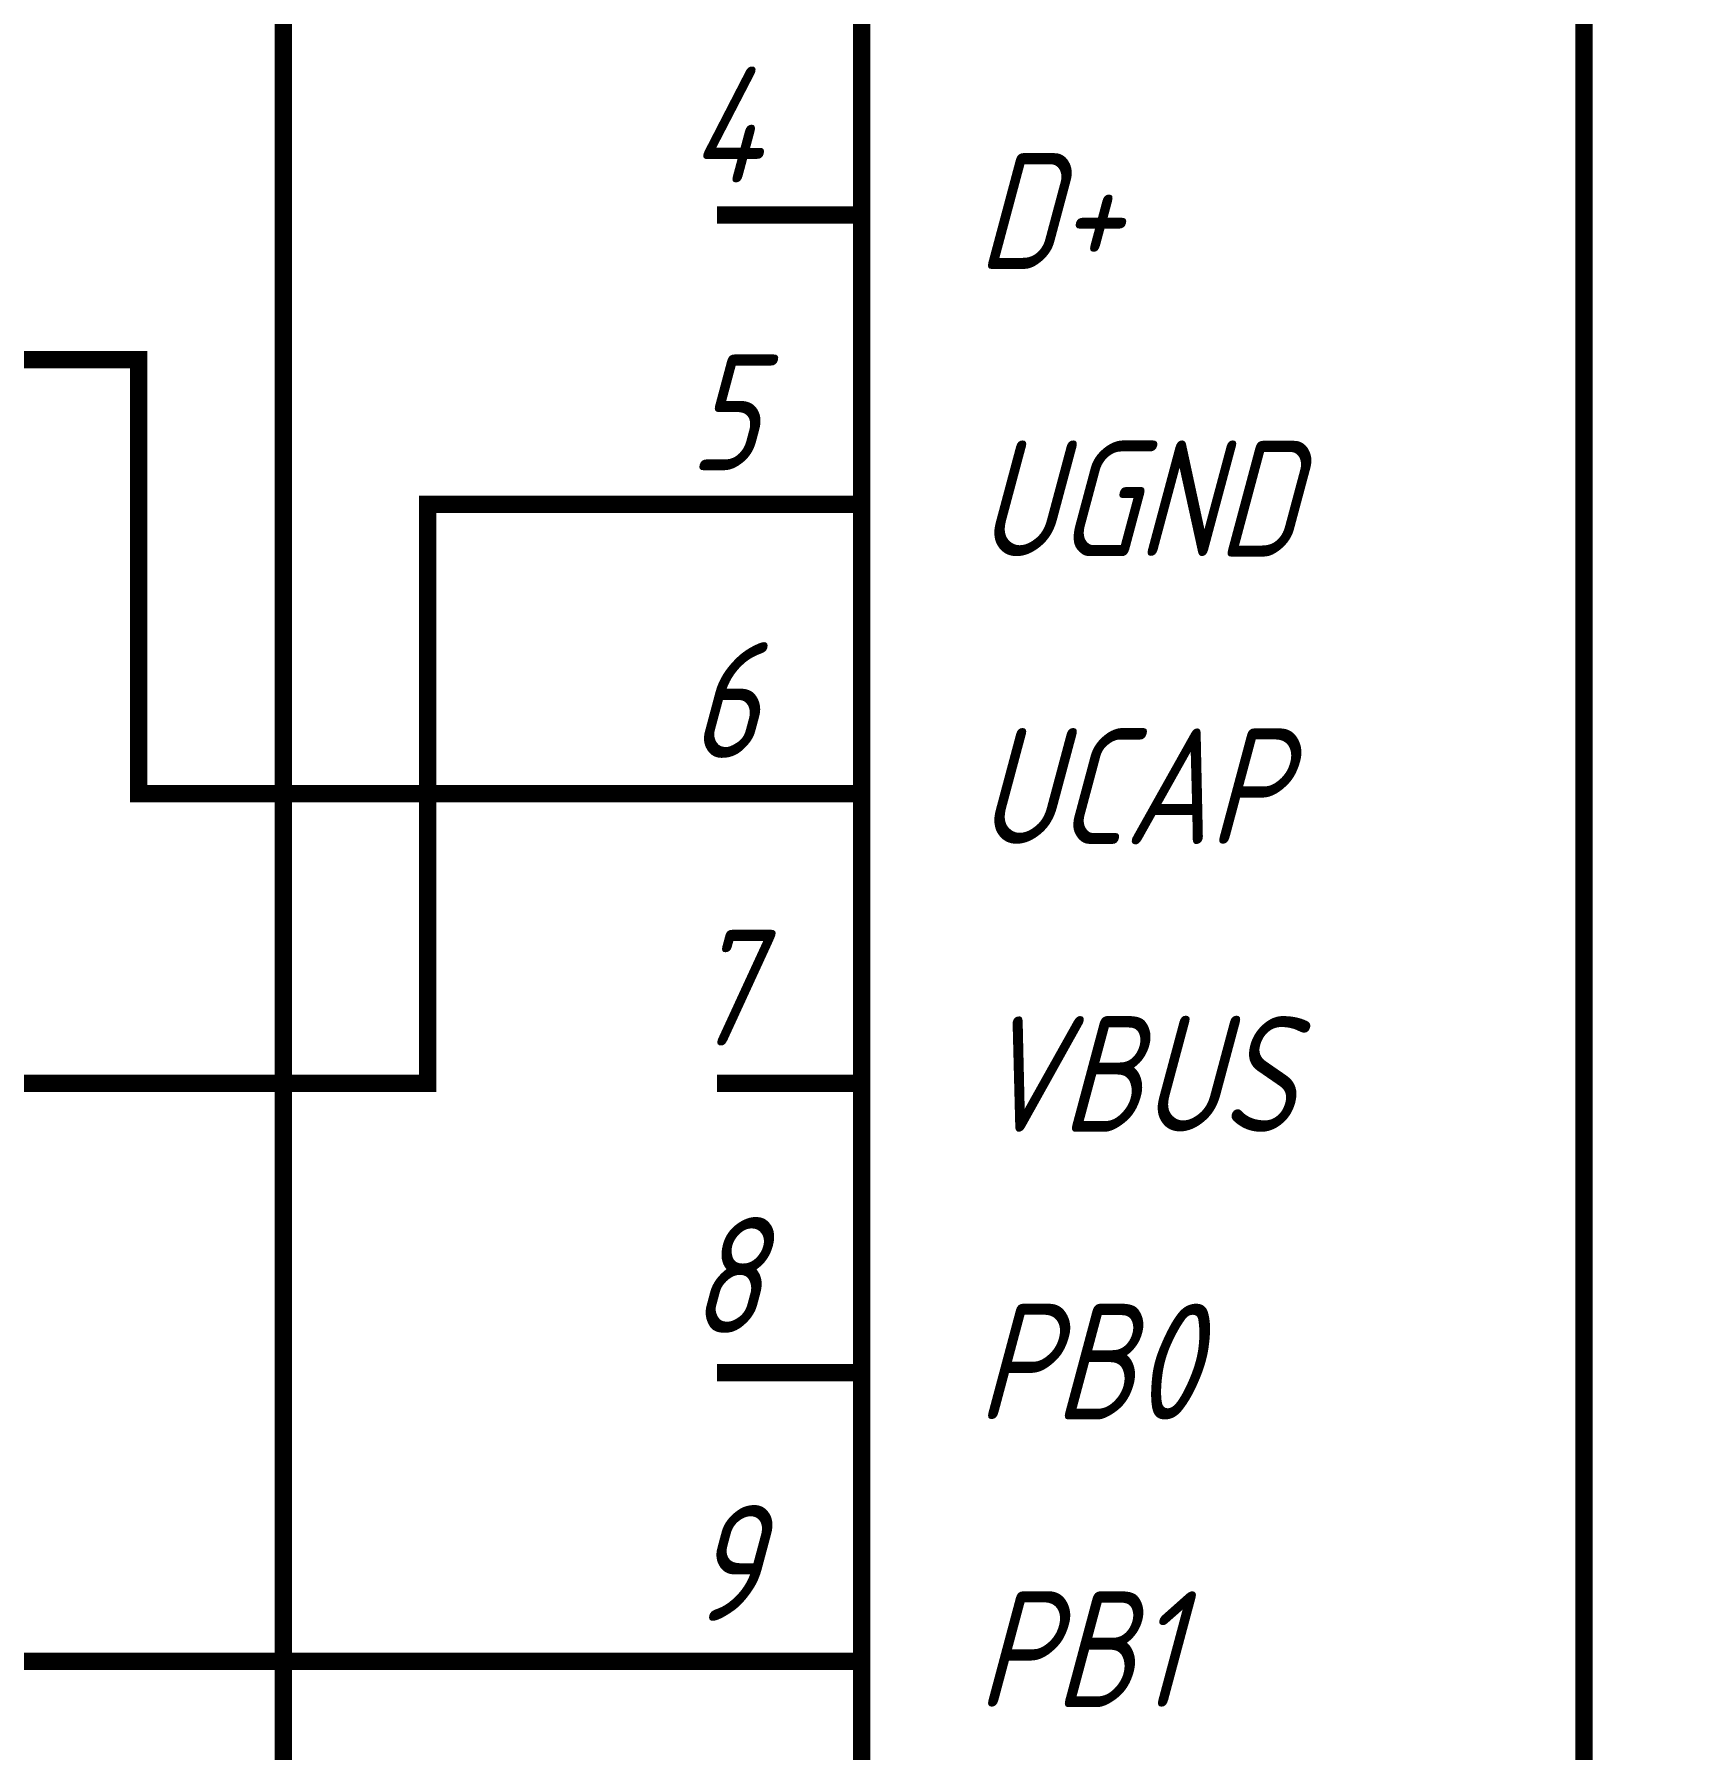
# Paper-space layout 'Layout1' of a CAD drawing. Extents: x -1 to 840, y -1 to 593.
# Drawn here: x 296.52 to 325.05, y 364.47 to 394.12 of the extents above; entities that cross this region are included whole.
import ezdxf

# ---------------------------------------------------------------- set-up
doc = ezdxf.new("R2010")
doc.units = 0
doc.header["$MEASUREMENT"] = 0
doc.layers.add('Sheet', color=255, linetype='CONTINUOUS')
doc.styles.add('GOST type A0', font='', dxfattribs={"oblique": 15, "height": 3.5})
doc.styles.get('GOST type A0').set_extended_font_data('GOST type A')

psp = doc.layouts.get("Layout1")

# ---------------------------------------------------------------- linework, layer by layer
at = {"layer": 'Sheet', "color": 7, "const_width": 0.3}
for points in [[(300.819, 418.49), (300.819, 401), (300.819, 340.994), (308.319, 340.994), (308.319, 340.994)], [(323.304, 411.003), (323.304, 295.993)], [(310.819, 390.996), (308.319, 390.996)], [(285.819, 385.994), (285.819, 388.495), (298.319, 388.495), (298.319, 380.993), (308.319, 380.993), (308.319, 380.993)], [(285.819, 373.49), (285.819, 375.991), (303.319, 375.991), (303.319, 385.994), (308.319, 385.994), (308.319, 385.994)], [(310.819, 385.994), (308.319, 385.994)], [(310.819, 380.993), (308.319, 380.993)], [(310.819, 375.991), (308.319, 375.991)], [(310.819, 370.989), (308.319, 370.989)], [(153.365, 316.001), (258.335, 316.001), (258.335, 366.003), (308.319, 366.003), (308.319, 366.003)], [(310.819, 366.003), (308.319, 366.003)]]:
    psp.add_lwpolyline(points, dxfattribs=at)
psp.add_lwpolyline([(310.819, 411.003), (355.804, 411.003), (355.804, 295.993), (310.819, 295.993), (310.819, 411.003)], close=True, dxfattribs=at)

# ---------------------------------------------------------------- texts
at = {"layer": 'Sheet', "color": 7, "style": 'GOST type A0', "oblique": 15}
for s, p in [('4', (307.838, 391.555)), ('D+', (312.807, 390.064)), ('5', (307.838, 386.585)), ('UGND', (312.807, 385.093)), ('6', (307.838, 381.614)), ('UCAP', (312.807, 380.123)), ('7', (307.838, 376.643)), ('VBUS', (312.807, 375.152)), ('8', (307.838, 371.673)), ('PB0', (312.807, 370.181)), ('9', (307.838, 366.702)), ('PB1', (312.807, 365.211))]:
    psp.add_text(s, height=2, dxfattribs=at).set_placement(p)

doc.saveas('drawing.dxf')
